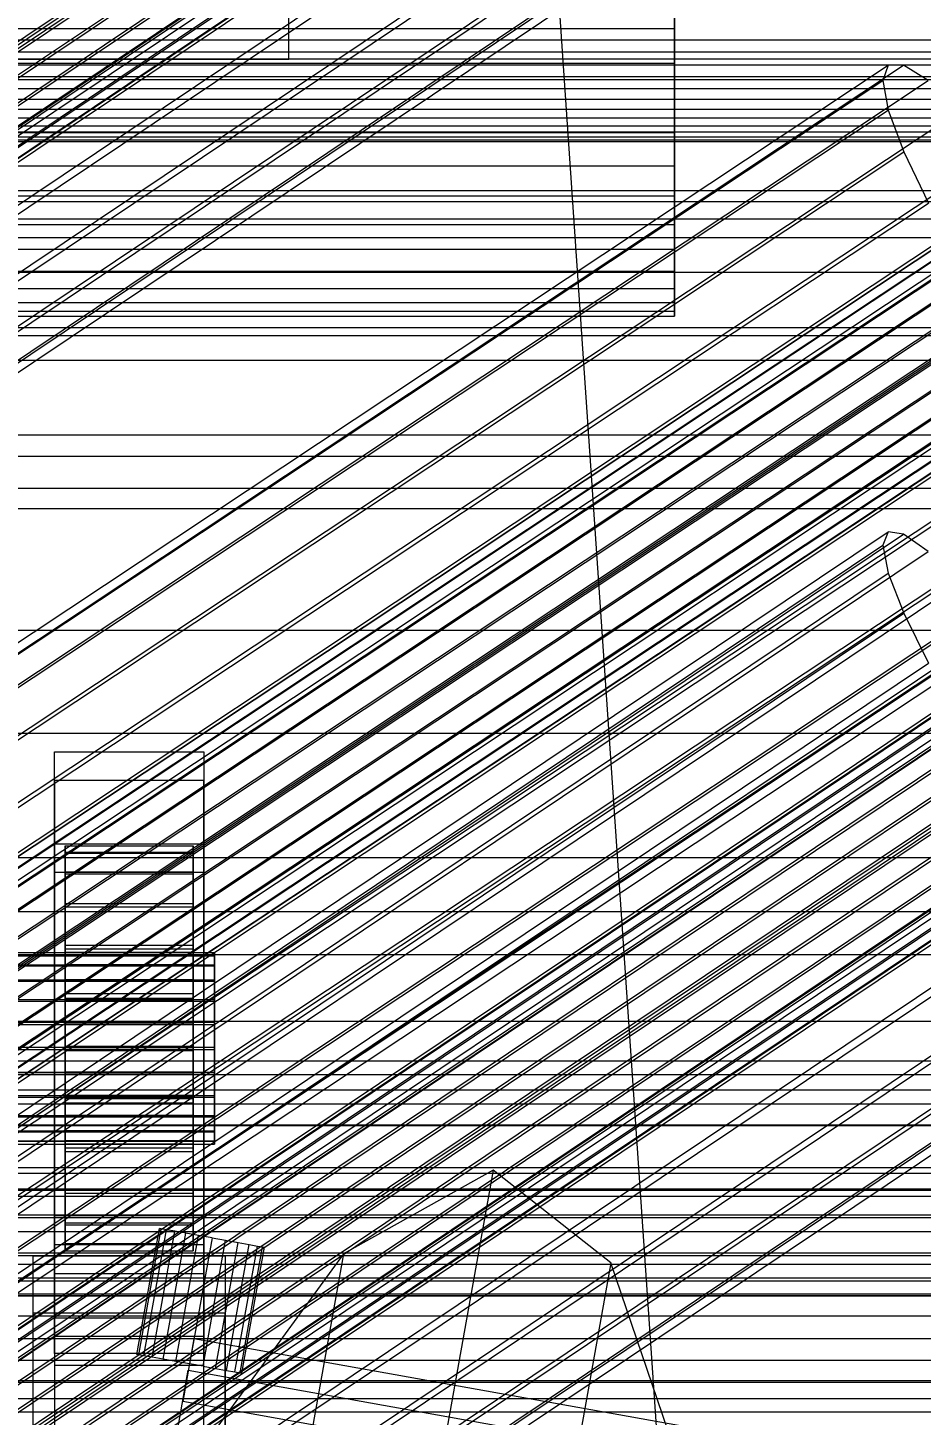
# Model space of a CAD drawing. Header units: millimetres. Extents: x -191664 to 191490, y -197311 to 10263.
# Drawn here: x 250.5 to 334.3, y -29177.2 to -29047.1 of the extents above; entities that cross this region are included whole.
import ezdxf

# ---------------------------------------------------------------- set-up
doc = ezdxf.new("R2010")
doc.units = ezdxf.units.MM
for name, color, linetype, lineweight in [('COTAS_USUARIO', 1, 'Continuous', 0), ('frontal_C01', 7, 'Continuous', 0), ('frontal_C02', 7, 'Continuous', 0), ('frontal_C02-briq', 7, 'Continuous', 0), ('frontal_C03', 7, 'Continuous', 0), ('frontal_dos-mix', 7, 'Continuous', 0), ('frontal_mezcladora', 7, 'Continuous', 0), ('frontal_secador', 7, 'Continuous', 0)]:
    doc.layers.add(name, color=color, linetype=linetype, lineweight=lineweight)
doc.dimstyles.new('PLANTA_100', dxfattribs={"dimtxt": 250, "dimasz": 150, "dimexe": 150, "dimexo": 80, "dimgap": 100, "dimtad": 1, "dimtih": 1, "dimtoh": 1, "dimdec": 1, "dimdsep": 46, "dimcen": 0.09, "dimclrd": 1, "dimclre": 1, "dimclrt": 1, "dimadec": 0, "dimazin": 0, "dimtfac": 1, "dimtdec": 4, "dimtofl": 0, "dimtmove": 0, "dimatfit": 3, "dimfxl": 1, "dimtolj": 1, "dimtzin": 0, "dimarcsym": 0})

# ---------------------------------------------------------------- blocks, each defined once
blk = doc.blocks.new('*D116')
at = {"layer": 'COTAS_USUARIO', "color": 1, "lineweight": -2, "transparency": 16777216}
for p, q in [((1200, -29000), (1200, -28850)), ((80, -29150), (1350, -29150)), ((80, -29430), (1350, -29430)), ((1200, -29580), (1200, -29730))]:
    blk.add_line(p, q, dxfattribs=at)
at = {"layer": 'COTAS_USUARIO', "color": 1, "transparency": 16777216}
for points in [[(1175, -29000), (1225, -29000), (1200, -29150)], [(1175, -29580), (1225, -29580), (1200, -29430)]]:
    blk.add_solid(points, dxfattribs=at)
at = {"layer": 'Defpoints', "color": 0, "transparency": 16777216}
for p in [(0, -29150), (0, -29430), (1200, -29430)]:
    blk.add_point(p, dxfattribs=at)
blk = doc.blocks.new('*D117')
at = {"layer": 'COTAS_USUARIO', "color": 1, "lineweight": -2, "transparency": 16777216}
for p, q in [((1200, -29280), (1200, -29130)), ((80, -29430), (1350, -29430)), ((80, -29710), (1350, -29710)), ((1200, -29860), (1200, -30010))]:
    blk.add_line(p, q, dxfattribs=at)
at = {"layer": 'COTAS_USUARIO', "color": 1, "transparency": 16777216}
for points in [[(1175, -29280), (1225, -29280), (1200, -29430)], [(1175, -29860), (1225, -29860), (1200, -29710)]]:
    blk.add_solid(points, dxfattribs=at)
at = {"layer": 'Defpoints', "color": 0, "transparency": 16777216}
for p in [(0, -29430), (0, -29710), (1200, -29710)]:
    blk.add_point(p, dxfattribs=at)

msp = doc.modelspace()

# ---------------------------------------------------------------- linework, layer by layer
at = {"layer": 'frontal_C01', "color": 252, "true_color": 0x83939a}
for p, q in [((311.15, -29047.13), (311.15, -29040.63)), ((311.15, -29043.77), (311.15, -29050.39)), ((-311.15, -29047.13), (311.15, -29047.13)), ((311.15, -29053.75), (311.15, -29047.13)), ((-311.15, -29050.39), (311.15, -29050.39)), ((146.87, -29172.9), (331.18, -29050.57)), ((148.32, -29172.91), (332.63, -29050.58)), ((311.15, -29050.39), (311.15, -29056.89)), ((331.18, -29050.57), (330.69, -29052)), ((332.63, -29050.58), (331.18, -29050.57)), ((334.94, -29052.02), (332.63, -29050.58)), ((146.38, -29174.33), (330.69, -29052)), ((150.63, -29174.36), (334.94, -29052.02)), ((330.69, -29052), (331.2, -29054.78)), ((-311.15, -29053.75), (311.15, -29053.75)), ((311.15, -29060.02), (311.15, -29053.75)), ((146.89, -29177.11), (331.2, -29054.78)), ((153.64, -29177.14), (337.95, -29054.81)), ((331.2, -29054.78), (332.66, -29058.71)), ((-311.15, -29056.89), (311.15, -29056.89)), ((311.15, -29056.89), (311.15, -29062.84)), ((148.35, -29181.04), (332.66, -29058.71)), ((157.15, -29181.08), (341.46, -29058.75)), ((332.66, -29058.71), (334.98, -29063.52)), ((-311.15, -29060.02), (311.15, -29060.02)), ((311.15, -29065.53), (311.15, -29060.02)), ((-311.15, -29062.84), (311.15, -29062.84)), ((311.15, -29062.84), (311.15, -29067.83)), ((150.67, -29185.86), (334.98, -29063.52)), ((345.23, -29063.58), (160.92, -29185.91)), ((-311.15, -29065.53), (311.15, -29065.53)), ((311.15, -29069.9), (311.15, -29065.53)), ((-311.15, -29067.83), (311.15, -29067.83)), ((311.15, -29067.83), (311.15, -29071.52)), ((153.69, -29191.23), (338, -29068.9)), ((164.69, -29191.28), (349, -29068.95)), ((-311.15, -29069.9), (311.15, -29069.9)), ((311.15, -29072.82), (311.15, -29069.9)), ((-311.15, -29071.52), (311.15, -29071.52)), ((311.15, -29071.52), (311.15, -29073.66)), ((-311.15, -29072.82), (311.15, -29072.82)), ((-311.15, -29073.66), (311.15, -29073.66)), ((311.15, -29074.11), (311.15, -29072.82)), ((311.15, -29073.66), (311.15, -29074.11)), ((-311.15, -29074.11), (311.15, -29074.11)), ((157.21, -29196.79), (341.52, -29074.46)), ((168.21, -29196.85), (352.52, -29074.52)), ((160.98, -29202.17), (345.29, -29079.84)), ((171.23, -29202.22), (355.54, -29079.89)), ((164.75, -29207), (349.06, -29084.66)), ((173.55, -29207.04), (357.86, -29084.71)), ((168.26, -29210.94), (352.57, -29088.6)), ((175.02, -29210.97), (359.33, -29088.64)), ((171.28, -29213.72), (355.58, -29091.39)), ((175.52, -29213.75), (359.83, -29091.41)), ((173.58, -29215.17), (357.89, -29092.84)), ((175.03, -29215.18), (359.34, -29092.85))]:
    msp.add_line(p, q, dxfattribs=at)
at = {"layer": 'frontal_C01', "color": 9, "true_color": 0xbac6cb}
for p, q in [((-440, -29048.18), (440, -29048.18)), ((-440, -29049.33), (440, -29049.33)), ((-440, -29050.53), (440, -29050.53)), ((-440, -29051.64), (440, -29051.64)), ((-440, -29052.75), (440, -29052.75)), ((-440, -29053.75), (440, -29053.75)), ((-440, -29054.7), (440, -29054.7)), ((-440, -29055.52), (440, -29055.52)), ((141.04, -29196.84), (354.84, -29054.94)), ((141.22, -29196.34), (355.02, -29054.43)), ((141.73, -29196.34), (355.53, -29054.43)), ((142.55, -29196.85), (356.35, -29054.95)), ((-440, -29056.25), (440, -29056.25)), ((-440, -29056.82), (440, -29056.82)), ((141.22, -29197.83), (355.02, -29055.92)), ((143.62, -29197.84), (357.42, -29055.94)), ((-440, -29057.28), (440, -29057.28)), ((-440, -29057.58), (440, -29057.58)), ((-440, -29057.74), (440, -29057.74)), ((141.74, -29199.22), (355.54, -29057.32)), ((144.86, -29199.24), (358.66, -29057.33)), ((142.56, -29200.93), (356.36, -29059.02)), ((360, -29059.04), (146.2, -29200.94)), ((143.64, -29202.83), (357.43, -29060.93)), ((147.53, -29202.85), (361.33, -29060.95)), ((144.88, -29204.8), (358.68, -29062.9)), ((148.78, -29204.82), (362.58, -29062.92)), ((146.22, -29206.71), (360.02, -29064.8)), ((149.85, -29206.73), (363.65, -29064.82)), ((147.55, -29208.42), (361.35, -29066.51)), ((150.67, -29208.43), (364.47, -29066.53)), ((148.8, -29209.81), (362.6, -29067.91)), ((151.19, -29209.82), (364.99, -29067.92)), ((149.86, -29210.8), (363.66, -29068.9)), ((150.68, -29211.31), (364.48, -29069.41)), ((151.2, -29211.32), (364.99, -29069.41)), ((151.37, -29210.81), (365.17, -29068.9))]:
    msp.add_line(p, q, dxfattribs=at)
at = {"layer": 'frontal_C01', "color": 139, "true_color": 0x354b57}
for p, q in [((450, -29062.37), (-450, -29062.37)), ((-450, -29075.18), (450, -29075.18)), ((-425, -29075.92), (425, -29075.92)), ((425, -29087.29), (-425, -29087.29)), ((425, -29092.19), (-425, -29092.19)), ((-425, -29103.56), (425, -29103.56))]:
    msp.add_line(p, q, dxfattribs=at)
at = {"layer": 'frontal_C02', "color": 9, "true_color": 0xbac6cb}
for p, q in [((147.53, -29117.36), (361.33, -28974.12)), ((144.88, -29118.79), (358.68, -28975.55)), ((148.78, -29119.32), (362.58, -28976.08)), ((146.22, -29120.71), (360.02, -28977.47)), ((149.85, -29121.2), (363.65, -28977.96)), ((147.55, -29122.44), (361.35, -28979.2)), ((150.67, -29122.87), (364.47, -28979.62)), ((148.8, -29123.88), (362.6, -28980.64)), ((151.19, -29124.2), (364.99, -28980.96)), ((149.86, -29124.92), (363.66, -28981.68)), ((150.68, -29125.5), (364.48, -28982.25)), ((151.2, -29125.57), (364.99, -28982.32)), ((151.37, -29125.12), (365.17, -28981.88)), ((141.22, -29241.37), (355.02, -29098.13)), ((141.73, -29241.44), (355.53, -29098.2)), ((141.04, -29241.81), (354.84, -29098.57)), ((141.22, -29242.73), (355.02, -29099.49)), ((142.55, -29242.02), (356.35, -29098.78)), ((141.74, -29244.07), (355.54, -29100.83)), ((143.62, -29243.06), (357.42, -29099.82)), ((144.86, -29244.5), (358.66, -29101.25)), ((142.56, -29245.74), (356.36, -29102.5)), ((360, -29102.99), (146.2, -29246.23)), ((143.64, -29247.62), (357.43, -29104.37)), ((147.53, -29248.15), (361.33, -29104.9)), ((144.88, -29249.58), (358.68, -29106.34)), ((148.78, -29250.11), (362.58, -29106.87)), ((146.22, -29251.49), (360.02, -29108.25)), ((149.85, -29251.99), (363.65, -29108.74)), ((147.55, -29253.23), (361.35, -29109.99)), ((148.8, -29254.66), (362.6, -29111.42)), ((150.67, -29253.65), (364.47, -29110.41)), ((149.86, -29255.71), (363.66, -29112.46)), ((151.19, -29254.99), (364.99, -29111.75)), ((151.37, -29255.91), (365.17, -29112.67)), ((150.68, -29256.28), (364.48, -29113.04)), ((151.2, -29256.35), (364.99, -29113.11))]:
    msp.add_line(p, q, dxfattribs=at)
at = {"layer": 'frontal_C02', "color": 252, "true_color": 0x83939a}
for p, q in [((164.69, -29106.18), (349, -28982.69)), ((157.21, -29110.22), (341.52, -28986.74)), ((168.21, -29111.72), (352.52, -28988.23)), ((160.98, -29115.62), (345.29, -28992.14)), ((171.23, -29117.01), (355.54, -28993.53)), ((164.75, -29120.52), (349.06, -28997.03)), ((173.55, -29121.71), (357.86, -28998.23)), ((168.26, -29124.57), (352.57, -29001.09)), ((175.02, -29125.49), (359.33, -29002.01)), ((171.28, -29127.51), (355.58, -29004.03)), ((175.52, -29128.09), (359.83, -29004.61)), ((173.58, -29129.14), (357.89, -29005.65)), ((175.03, -29129.33), (359.34, -29005.85)), ((146.87, -29217.85), (331.18, -29094.36)), ((148.32, -29218.04), (332.63, -29094.56)), ((331.18, -29094.36), (330.69, -29095.61)), ((332.63, -29094.56), (331.18, -29094.36)), ((334.94, -29096.18), (332.63, -29094.56)), ((146.38, -29219.09), (330.69, -29095.61)), ((330.69, -29095.61), (331.2, -29098.21)), ((150.63, -29219.67), (334.94, -29096.18)), ((146.89, -29221.69), (331.2, -29098.21)), ((331.2, -29098.21), (332.66, -29101.98)), ((153.64, -29222.61), (337.95, -29099.12)), ((148.35, -29225.47), (332.66, -29101.98)), ((332.66, -29101.98), (334.98, -29106.68)), ((157.15, -29226.66), (341.46, -29103.18)), ((150.67, -29230.17), (334.98, -29106.68)), ((345.23, -29108.08), (160.92, -29231.56)), ((153.69, -29235.47), (338, -29111.98)), ((164.69, -29236.96), (349, -29113.48)), ((157.21, -29241), (341.52, -29117.52)), ((168.21, -29242.5), (352.52, -29119.02)), ((160.98, -29246.41), (345.29, -29122.92)), ((171.23, -29247.8), (355.54, -29124.32)), ((164.75, -29251.3), (349.06, -29127.82)), ((173.55, -29252.5), (357.86, -29129.01)), ((168.26, -29255.36), (352.57, -29131.87)), ((175.02, -29256.28), (359.33, -29132.79)), ((171.28, -29258.3), (355.58, -29134.81)), ((175.52, -29258.88), (359.83, -29135.39)), ((173.58, -29259.92), (357.89, -29136.44)), ((175.03, -29260.12), (359.34, -29136.64))]:
    msp.add_line(p, q, dxfattribs=at)
at = {"layer": 'frontal_C02', "color": 139, "true_color": 0x354b57}
for p, q in [((-425, -29051.91), (425, -29051.91)), ((425, -29063.38), (-425, -29063.38)), ((425, -29066.76), (-425, -29066.76)), ((-425, -29078.23), (425, -29078.23)), ((-450, -29113.24), (450, -29113.24)), ((450, -29124.93), (-450, -29124.93)), ((450, -29146.71), (-450, -29146.71)), ((-450, -29158.4), (450, -29158.4))]:
    msp.add_line(p, q, dxfattribs=at)
at = {"layer": 'frontal_C02-briq', "color": 253, "true_color": 0x98adb8}
msp.add_line((300, -29039.94), (320, -29332.75), dxfattribs=at)
at = {"layer": 'frontal_C03', "color": 139, "true_color": 0x354b57}
for p, q in [((430, -29085.29), (-430, -29085.29)), ((430, -29090.29), (-430, -29090.29)), ((253, -29117.68), (253, -29114.99)), ((253, -29114.99), (267, -29114.99)), ((253, -29161.22), (253, -29114.99)), ((267, -29114.99), (267, -29117.68)), ((267, -29114.99), (267, -29161.22)), ((267, -29117.68), (253, -29117.68)), ((253, -29117.68), (253, -29163.91)), ((267, -29163.91), (267, -29117.68)), ((253, -29126.3), (253, -29123.61)), ((253, -29123.61), (267, -29123.61)), ((253, -29169.83), (253, -29123.61)), ((267, -29123.61), (267, -29126.3)), ((267, -29123.61), (267, -29169.83)), ((267, -29126.3), (253, -29126.3)), ((253, -29126.3), (253, -29172.53)), ((267, -29172.53), (267, -29126.3)), ((430, -29140.29), (-430, -29140.29)), ((430, -29145.29), (-430, -29145.29)), ((253, -29171.41), (253, -29158.48)), ((253, -29158.48), (267, -29158.48)), ((253, -29168.11), (253, -29158.48)), ((267, -29158.48), (267, -29171.41)), ((267, -29158.48), (267, -29168.11)), ((251, -29167.64), (251, -29162.25)), ((251, -29162.25), (269, -29162.25)), ((251, -29196.92), (251, -29162.25)), ((267, -29161.22), (253, -29161.22)), ((253, -29161.22), (253, -29163.91)), ((267, -29163.91), (267, -29161.22)), ((269, -29162.25), (269, -29167.64)), ((269, -29162.25), (269, -29196.92)), ((253, -29163.91), (267, -29163.91)), ((269, -29167.64), (251, -29167.64)), ((251, -29202.31), (251, -29167.64)), ((267, -29168.11), (253, -29168.11)), ((253, -29168.11), (253, -29181.04)), ((267, -29181.04), (267, -29168.11)), ((269, -29202.31), (269, -29167.64)), ((267, -29169.83), (253, -29169.83)), ((253, -29169.83), (253, -29172.53)), ((267, -29172.53), (267, -29169.83)), ((267, -29171.41), (253, -29171.41)), ((253, -29171.41), (253, -29181.04)), ((253, -29172.53), (267, -29172.53)), ((267, -29181.04), (267, -29171.41))]:
    msp.add_line(p, q, dxfattribs=at)
at = {"layer": 'frontal_C03', "color": 155, "true_color": 0x617580}
for p, q in [((254, -29133.8), (254, -29123.8)), ((254, -29123.8), (254, -29124.39)), ((254, -29123.8), (266, -29123.8)), ((254, -29124.5), (254, -29123.8)), ((254, -29134.08), (254, -29124.39)), ((254, -29124.39), (254, -29126.24)), ((254, -29124.39), (266, -29124.39)), ((254, -29134.13), (254, -29124.5)), ((254, -29124.5), (266, -29124.5)), ((254, -29126.44), (254, -29124.5)), ((266, -29124.39), (266, -29123.8)), ((266, -29123.8), (266, -29133.8)), ((266, -29123.8), (266, -29124.5)), ((266, -29126.24), (266, -29124.39)), ((266, -29124.39), (266, -29134.08)), ((266, -29124.5), (266, -29134.13)), ((266, -29124.5), (266, -29126.44)), ((254, -29134.95), (254, -29126.24)), ((254, -29126.24), (254, -29129.21)), ((254, -29126.24), (266, -29126.24)), ((254, -29135.05), (254, -29126.44)), ((254, -29126.44), (266, -29126.44)), ((254, -29129.51), (254, -29126.44)), ((266, -29129.21), (266, -29126.24)), ((266, -29126.24), (266, -29134.95)), ((266, -29126.44), (266, -29135.05)), ((266, -29126.44), (266, -29129.51)), ((254, -29136.36), (254, -29129.21)), ((254, -29129.21), (254, -29133.12)), ((254, -29129.21), (266, -29129.21)), ((254, -29136.5), (254, -29129.51)), ((254, -29129.51), (266, -29129.51)), ((254, -29133.47), (254, -29129.51)), ((266, -29133.12), (266, -29129.21)), ((266, -29129.21), (266, -29136.36)), ((266, -29129.51), (266, -29136.5)), ((266, -29129.51), (266, -29133.47)), ((254, -29138.21), (254, -29133.12)), ((254, -29133.12), (254, -29137.68)), ((254, -29133.12), (266, -29133.12)), ((254, -29138.38), (254, -29133.47)), ((254, -29133.47), (266, -29133.47)), ((254, -29138.08), (254, -29133.47)), ((266, -29137.68), (266, -29133.12)), ((266, -29133.12), (266, -29138.21)), ((266, -29133.47), (266, -29138.38)), ((266, -29133.47), (266, -29138.08)), ((254, -29134.08), (254, -29133.8)), ((266, -29133.8), (254, -29133.8)), ((254, -29133.8), (254, -29134.13)), ((254, -29134.95), (254, -29134.08)), ((266, -29134.08), (254, -29134.08)), ((266, -29134.13), (254, -29134.13)), ((254, -29134.13), (254, -29135.05)), ((266, -29133.8), (266, -29134.08)), ((266, -29134.13), (266, -29133.8)), ((266, -29134.08), (266, -29134.95)), ((266, -29135.05), (266, -29134.13)), ((254, -29136.36), (254, -29134.95)), ((266, -29134.95), (254, -29134.95)), ((266, -29135.05), (254, -29135.05)), ((254, -29135.05), (254, -29136.5)), ((266, -29134.95), (266, -29136.36)), ((266, -29136.5), (266, -29135.05)), ((254, -29138.21), (254, -29136.36)), ((266, -29136.36), (254, -29136.36)), ((266, -29136.5), (254, -29136.5)), ((254, -29136.5), (254, -29138.38)), ((266, -29136.36), (266, -29138.21)), ((266, -29138.38), (266, -29136.5)), ((254, -29137.68), (254, -29140.37)), ((266, -29137.68), (254, -29137.68)), ((254, -29137.68), (254, -29142.59)), ((254, -29140.56), (254, -29138.08)), ((254, -29138.08), (266, -29138.08)), ((254, -29143), (254, -29138.08)), ((254, -29140.37), (254, -29138.21)), ((266, -29138.21), (254, -29138.21)), ((266, -29138.38), (254, -29138.38)), ((254, -29138.38), (254, -29140.56)), ((266, -29140.37), (266, -29137.68)), ((266, -29142.59), (266, -29137.68)), ((266, -29138.08), (266, -29140.56)), ((266, -29138.08), (266, -29143)), ((266, -29138.21), (266, -29140.37)), ((266, -29140.56), (266, -29138.38)), ((254, -29140.37), (266, -29140.37)), ((254, -29142.7), (254, -29140.37)), ((266, -29140.56), (254, -29140.56)), ((254, -29140.56), (254, -29142.89)), ((266, -29140.37), (266, -29142.7)), ((266, -29142.89), (266, -29140.56)), ((254, -29142.7), (254, -29142.59)), ((254, -29142.59), (254, -29147.51)), ((254, -29142.59), (266, -29142.59)), ((254, -29145.03), (254, -29142.7)), ((266, -29142.7), (254, -29142.7)), ((266, -29147.51), (266, -29142.59)), ((266, -29142.59), (266, -29142.7)), ((266, -29142.7), (266, -29145.03)), ((254, -29142.89), (254, -29143)), ((266, -29142.89), (254, -29142.89)), ((254, -29142.89), (254, -29145.22)), ((254, -29143), (266, -29143)), ((254, -29147.91), (254, -29143)), ((266, -29143), (266, -29142.89)), ((266, -29145.22), (266, -29142.89)), ((266, -29143), (266, -29147.91)), ((254, -29147.21), (254, -29145.03)), ((254, -29145.03), (254, -29147.51)), ((266, -29145.03), (254, -29145.03)), ((254, -29145.22), (254, -29147.91)), ((266, -29145.22), (254, -29145.22)), ((254, -29145.22), (254, -29147.38)), ((266, -29147.51), (266, -29145.03)), ((266, -29145.03), (266, -29147.21)), ((266, -29147.91), (266, -29145.22)), ((266, -29147.38), (266, -29145.22)), ((254, -29149.09), (254, -29147.21)), ((254, -29147.21), (254, -29152.12)), ((266, -29147.21), (254, -29147.21)), ((254, -29147.38), (254, -29152.47)), ((266, -29147.38), (254, -29147.38)), ((254, -29147.38), (254, -29149.23)), ((254, -29147.51), (254, -29152.12)), ((254, -29147.51), (266, -29147.51)), ((254, -29147.91), (266, -29147.91)), ((254, -29152.47), (254, -29147.91)), ((266, -29152.12), (266, -29147.21)), ((266, -29147.21), (266, -29149.09)), ((266, -29152.47), (266, -29147.38)), ((266, -29149.23), (266, -29147.38)), ((266, -29152.12), (266, -29147.51)), ((266, -29147.91), (266, -29152.47)), ((254, -29150.54), (254, -29149.09)), ((254, -29149.09), (254, -29156.08)), ((266, -29149.09), (254, -29149.09)), ((254, -29149.23), (254, -29156.38)), ((266, -29149.23), (254, -29149.23)), ((254, -29149.23), (254, -29150.64)), ((266, -29156.08), (266, -29149.09)), ((266, -29149.09), (266, -29150.54)), ((266, -29156.38), (266, -29149.23)), ((266, -29150.64), (266, -29149.23)), ((254, -29151.46), (254, -29150.54)), ((254, -29150.54), (254, -29159.15)), ((266, -29150.54), (254, -29150.54)), ((266, -29159.15), (266, -29150.54)), ((266, -29150.54), (266, -29151.46)), ((254, -29150.64), (254, -29159.35)), ((266, -29150.64), (254, -29150.64)), ((254, -29150.64), (254, -29151.51)), ((254, -29151.79), (254, -29151.46)), ((254, -29151.46), (254, -29161.09)), ((266, -29151.46), (254, -29151.46)), ((254, -29151.51), (254, -29161.2)), ((266, -29151.51), (254, -29151.51)), ((254, -29151.51), (254, -29151.79)), ((254, -29151.79), (254, -29161.79)), ((266, -29151.79), (254, -29151.79)), ((266, -29159.35), (266, -29150.64)), ((266, -29151.51), (266, -29150.64)), ((266, -29161.09), (266, -29151.46)), ((266, -29151.46), (266, -29151.79)), ((266, -29161.2), (266, -29151.51)), ((266, -29151.79), (266, -29151.51)), ((266, -29161.79), (266, -29151.79)), ((254, -29152.12), (254, -29156.08)), ((254, -29152.12), (266, -29152.12)), ((254, -29152.47), (266, -29152.47)), ((254, -29156.38), (254, -29152.47)), ((266, -29156.08), (266, -29152.12)), ((266, -29152.47), (266, -29156.38)), ((254, -29156.08), (254, -29159.15)), ((254, -29156.08), (266, -29156.08)), ((254, -29156.38), (266, -29156.38)), ((254, -29159.35), (254, -29156.38)), ((266, -29159.15), (266, -29156.08)), ((266, -29156.38), (266, -29159.35)), ((254, -29159.15), (254, -29161.09)), ((254, -29159.15), (266, -29159.15)), ((254, -29159.35), (266, -29159.35)), ((254, -29161.2), (254, -29159.35)), ((266, -29161.09), (266, -29159.15)), ((266, -29159.35), (266, -29161.2)), ((254, -29161.09), (254, -29161.79)), ((254, -29161.09), (266, -29161.09)), ((254, -29161.2), (266, -29161.2)), ((254, -29161.79), (254, -29161.2)), ((254, -29161.79), (266, -29161.79)), ((266, -29161.79), (266, -29161.09)), ((266, -29161.2), (266, -29161.79))]:
    msp.add_line(p, q, dxfattribs=at)
at = {"layer": 'frontal_C03', "color": 9, "true_color": 0xbac6cb}
for p, q in [((-268, -29133.8), (268, -29133.8)), ((-268, -29134.08), (268, -29134.08)), ((-268, -29134.13), (268, -29134.13)), ((268, -29134.08), (268, -29133.8)), ((268, -29133.8), (268, -29134.13)), ((268, -29134.95), (268, -29134.08)), ((268, -29134.13), (268, -29135.05)), ((-268, -29134.95), (268, -29134.95)), ((-268, -29135.05), (268, -29135.05)), ((268, -29136.36), (268, -29134.95)), ((268, -29135.05), (268, -29136.5)), ((-268, -29136.36), (268, -29136.36)), ((-268, -29136.5), (268, -29136.5)), ((268, -29138.21), (268, -29136.36)), ((268, -29136.5), (268, -29138.38)), ((-268, -29138.21), (268, -29138.21)), ((-268, -29138.38), (268, -29138.38)), ((268, -29140.37), (268, -29138.21)), ((268, -29138.38), (268, -29140.56)), ((268, -29140.37), (-268, -29140.37)), ((-268, -29140.56), (268, -29140.56)), ((268, -29142.7), (268, -29140.37)), ((268, -29140.56), (268, -29142.89)), ((-268, -29142.7), (268, -29142.7)), ((268, -29145.03), (268, -29142.7)), ((-268, -29142.89), (268, -29142.89)), ((268, -29142.89), (268, -29145.22)), ((-268, -29145.03), (268, -29145.03)), ((-268, -29145.22), (268, -29145.22)), ((268, -29147.21), (268, -29145.03)), ((268, -29145.22), (268, -29147.38)), ((-268, -29147.21), (268, -29147.21)), ((-268, -29147.38), (268, -29147.38)), ((268, -29149.09), (268, -29147.21)), ((268, -29147.38), (268, -29149.23)), ((-268, -29149.09), (268, -29149.09)), ((-268, -29149.23), (268, -29149.23)), ((268, -29150.54), (268, -29149.09)), ((268, -29149.23), (268, -29150.64)), ((-268, -29150.54), (268, -29150.54)), ((268, -29151.46), (268, -29150.54)), ((-268, -29150.64), (268, -29150.64)), ((-268, -29151.46), (268, -29151.46)), ((-268, -29151.51), (268, -29151.51)), ((-268, -29151.79), (268, -29151.79)), ((268, -29150.64), (268, -29151.51)), ((268, -29151.79), (268, -29151.46)), ((268, -29151.51), (268, -29151.79))]:
    msp.add_line(p, q, dxfattribs=at)
at = {"layer": 'frontal_dos-mix', "color": 8, "true_color": 0x71848d}
for p, q in [((294.14, -29154.22), (278.31, -29242.73)), ((294.14, -29154.22), (280.12, -29162.06)), ((305.2, -29162.92), (294.14, -29154.22)), ((280.12, -29162.06), (263.42, -29184.94)), ((280.12, -29162.06), (265.74, -29242.52)), ((305.2, -29162.92), (290.31, -29246.2)), ((313.47, -29187.2), (305.2, -29162.92)), ((266.08, -29170.04), (265.03, -29175.94)), ((341.06, -29183.44), (266.08, -29170.04)), ((340, -29189.35), (265.03, -29175.94))]:
    msp.add_line(p, q, dxfattribs=at)
at = {"layer": 'frontal_dos-mix', "color": 9, "true_color": 0xb9c5c9}
for p, q in [((260.74, -29171.51), (262.85, -29159.7)), ((260.91, -29171.54), (263.02, -29159.73)), ((261.4, -29171.63), (263.51, -29159.81)), ((262.18, -29171.77), (264.3, -29159.95)), ((263.02, -29159.73), (262.85, -29159.7)), ((263.51, -29159.81), (263.02, -29159.73)), ((263.2, -29171.95), (265.31, -29160.14)), ((264.3, -29159.95), (263.51, -29159.81)), ((265.31, -29160.14), (264.3, -29159.95)), ((264.39, -29172.16), (266.5, -29160.35)), ((266.5, -29160.35), (265.31, -29160.14)), ((267.78, -29160.58), (265.66, -29172.39)), ((267.78, -29160.58), (266.5, -29160.35)), ((266.94, -29172.62), (269.05, -29160.8)), ((267.78, -29160.58), (269.05, -29160.8)), ((269.05, -29160.8), (270.24, -29161.02)), ((268.12, -29172.83), (270.24, -29161.02)), ((269.14, -29173.01), (271.26, -29161.2)), ((269.93, -29173.15), (272.04, -29161.34)), ((270.24, -29161.02), (271.26, -29161.2)), ((270.42, -29173.24), (272.53, -29161.43)), ((270.59, -29173.27), (272.7, -29161.46)), ((271.26, -29161.2), (272.04, -29161.34)), ((272.04, -29161.34), (272.53, -29161.43)), ((272.53, -29161.43), (272.7, -29161.46)), ((260.91, -29171.54), (260.74, -29171.51)), ((261.4, -29171.63), (260.91, -29171.54)), ((262.18, -29171.77), (261.4, -29171.63)), ((263.2, -29171.95), (262.18, -29171.77)), ((264.39, -29172.16), (263.2, -29171.95)), ((265.66, -29172.39), (264.39, -29172.16)), ((266.94, -29172.62), (265.66, -29172.39)), ((266.94, -29172.62), (268.12, -29172.83)), ((262.22, -29191.64), (265.56, -29172.99)), ((265.56, -29172.99), (1915.56, -29467.99)), ((268.12, -29172.83), (269.14, -29173.01)), ((269.14, -29173.01), (269.93, -29173.15)), ((269.93, -29173.15), (270.42, -29173.24)), ((270.42, -29173.24), (270.59, -29173.27))]:
    msp.add_line(p, q, dxfattribs=at)
at = {"layer": 'frontal_mezcladora', "color": 250, "true_color": 0x33393d}
for p, q in [((275, -29050), (275, -29015)), ((-275, -29050), (275, -29050))]:
    msp.add_line(p, q, dxfattribs=at)
at = {"layer": 'frontal_mezcladora', "color": 252, "true_color": 0x8b8c91}
msp.add_line((575, -29050), (-575, -29050), dxfattribs=at)
at = {"layer": 'frontal_mezcladora', "color": 254, "true_color": 0xdce0df}
msp.add_line((-575, -29070), (575, -29070), dxfattribs=at)
at = {"layer": 'frontal_secador', "color": 9, "true_color": 0xb8c6c1}
msp.add_line((-1375, -29065), (1375, -29065), dxfattribs=at)
at = {"layer": 'frontal_secador', "color": 253, "true_color": 0xa8b3b5}
for p, q in [((1250, -29130), (-1250, -29130)), ((-1250, -29134), (1250, -29134)), ((1250, -29144), (-1250, -29144)), ((-1250, -29148), (1250, -29148)), ((1250, -29160), (-1250, -29160)), ((-1250, -29166), (1250, -29166))]:
    msp.add_line(p, q, dxfattribs=at)
at = {"layer": 'frontal_secador', "color": 253, "true_color": 0xa4b0b5}
for p, q in [((1250, -29154), (-1250, -29154)), ((1250, -29154.55), (-1250, -29154.55)), ((1250, -29156.14), (-1250, -29156.14)), ((1250, -29156.71), (-1250, -29156.71)), ((1250, -29158.69), (-1250, -29158.69)), ((1320, -29162), (-1320, -29162)), ((1320, -29162.27), (-1320, -29162.27)), ((1250, -29162), (-1250, -29162)), ((1320, -29163.07), (-1320, -29163.07)), ((1320, -29164.34), (-1320, -29164.34)), ((1250, -29164.65), (-1250, -29164.65)), ((1320, -29166), (-1320, -29166)), ((1250, -29165.86), (-1250, -29165.86)), ((1320, -29167.93), (-1320, -29167.93)), ((-1320, -29170), (1320, -29170)), ((-1250, -29170), (1250, -29170)), ((1320, -29172.07), (-1320, -29172.07)), ((1320, -29174), (-1320, -29174)), ((1250, -29174.14), (-1250, -29174.14)), ((1320, -29175.66), (-1320, -29175.66)), ((1320, -29176.93), (-1320, -29176.93))]:
    msp.add_line(p, q, dxfattribs=at)
at = {"layer": 'frontal_secador', "color": 254, "true_color": 0xd2d7cc}
msp.add_line((1250, -29156), (-1250, -29156), dxfattribs=at)

# ---------------------------------------------------------------- dimensions: what is measured, and where the dimension line sits
at = {"layer": 'COTAS_USUARIO'}
for p1, p2, picture, middle in [((0, -29150), (0, -29430), '*D116', (1200, -29290)), ((0, -29430), (0, -29710), '*D117', (1200, -29570))]:
    dim = msp.add_aligned_dim(p1=p1, p2=p2, distance=1200, dimstyle='PLANTA_100', dxfattribs=at)
    dim.commit()
    dim.dimension.update_dxf_attribs({"geometry": picture, "text_midpoint": middle})

doc.saveas('drawing.dxf')
